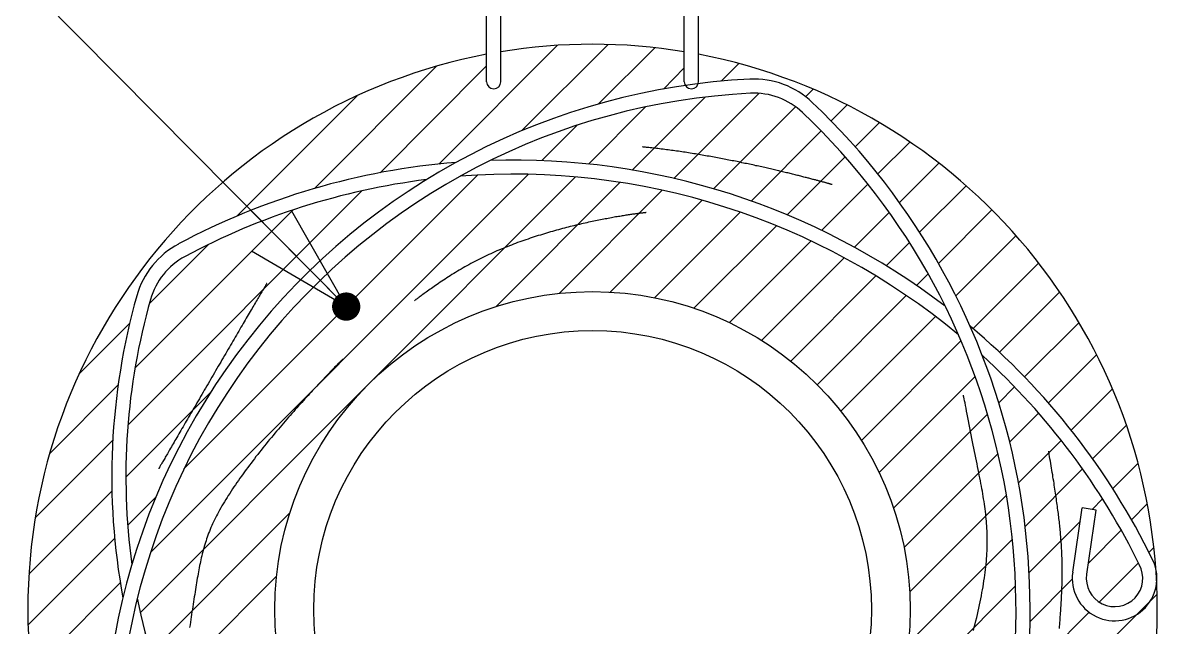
# Model space of a CAD drawing. Extents: x 443 to 1217, y -1921 to -677.
# Drawn here: x 752.51 to 773.92, y -1441.28 to -1429.88 of the extents above; entities that cross this region are included whole.
import ezdxf

# ---------------------------------------------------------------- set-up
doc = ezdxf.new("R2010")
doc.units = 0
doc.header["$MEASUREMENT"] = 0
doc.layers.get('0').update_dxf_attribs({"linetype": 'CONTINUOUS'})
for name, color, linetype in [('2', 2, 'CONTINUOUS'), ('3', 8, 'CONTINUOUS'), ('5', 7, 'CONTINUOUS')]:
    doc.layers.add(name, color=color, linetype=linetype)

# ---------------------------------------------------------------- blocks, each defined once
blk = doc.blocks.new('OPEN330A')
at = {"color": 0}
for q in [(30, 8.0385), (30, -8.0385), (40, 0)]:
    blk.add_line((0, 0), q, dxfattribs=at)
blk = doc.blocks.new('NEGDOTSMALL')
at = {"color": 0, "const_width": 4}
blk.add_lwpolyline([(-2, 0, 1), (2, 0, 1), (-2, 0)], format="xyb", dxfattribs=at)

msp = doc.modelspace()

# ---------------------------------------------------------------- linework, layer by layer
at = {"color": 7, "linetype": 'Continuous'}
msp.add_line((758.617, -1435.235), (738.946, -1415.392), dxfattribs=at)
at = {"layer": '2', "color": 8, "linetype": 'Continuous'}
for p, q in [((760.362, -1432.548), (762.598, -1430.312)), ((761.932, -1431.919), (763.557, -1430.295)), ((763.377, -1431.416), (764.438, -1430.355)), ((759.256, -1432.712), (761.267, -1430.7)), ((765.69, -1430.987), (766.023, -1430.654)), ((758.016, -1433.01), (760.32, -1430.706)), ((764.601, -1431.135), (764.997, -1430.738)), ((756.554, -1433.53), (758.823, -1431.261)), ((764.015, -1432.662), (765.391, -1431.286)), ((764.8, -1432.819), (766.402, -1431.216)), ((767.293, -1431.267), (767.425, -1431.136)), ((763.187, -1432.548), (764.263, -1431.472)), ((765.546, -1433.015), (767.094, -1431.467)), ((767.767, -1431.736), (768.068, -1431.435)), ((768.221, -1432.224), (768.677, -1431.767)), ((762.309, -1432.484), (762.977, -1431.816)), ((766.258, -1433.245), (767.579, -1431.924)), ((768.651, -1432.736), (769.254, -1432.133)), ((766.938, -1433.507), (768.032, -1432.412)), ((769.056, -1433.272), (769.799, -1432.529)), ((754.731, -1441.004), (762.943, -1432.792)), ((754.922, -1439.872), (762.051, -1432.743)), ((755.555, -1438.296), (761.094, -1432.757)), ((754.499, -1437.469), (758.913, -1433.054)), ((761.439, -1435.238), (763.783, -1432.894)), ((762.633, -1434.986), (764.577, -1433.042)), ((767.588, -1433.798), (768.461, -1432.925)), ((769.437, -1433.833), (770.314, -1432.956)), ((763.599, -1434.962), (765.331, -1433.23)), ((754.632, -1436.393), (757.61, -1433.416)), ((764.435, -1435.068), (766.049, -1433.454)), ((768.21, -1434.118), (768.865, -1433.463)), ((769.792, -1434.42), (770.8, -1433.412)), ((765.178, -1435.266), (766.734, -1433.711)), ((770.12, -1435.034), (771.256, -1433.898)), ((754.901, -1435.183), (756.018, -1434.066)), ((765.848, -1435.538), (767.388, -1433.998)), ((768.806, -1434.464), (769.244, -1434.026)), ((766.456, -1435.872), (768.014, -1434.314)), ((770.445, -1435.651), (771.683, -1434.413)), ((767.006, -1436.264), (768.613, -1434.658)), ((769.377, -1434.835), (769.596, -1434.616)), ((770.943, -1436.095), (772.079, -1434.958)), ((767.504, -1436.708), (769.185, -1435.027)), ((753.579, -1436.505), (754.531, -1435.553)), ((767.948, -1437.206), (769.733, -1435.421)), ((771.418, -1436.562), (772.445, -1435.535)), ((768.339, -1437.756), (770.218, -1435.877)), ((771.869, -1437.052), (772.777, -1436.144)), ((768.674, -1438.364), (770.485, -1436.553)), ((753.024, -1438.002), (754.314, -1436.712)), ((754.46, -1438.449), (756.056, -1436.853)), ((770.932, -1437.048), (771.229, -1436.75)), ((772.297, -1437.566), (773.076, -1436.787)), ((768.946, -1439.034), (770.718, -1437.261)), ((771.137, -1437.785), (771.681, -1437.241)), ((772.701, -1438.104), (773.337, -1437.468)), ((752.75, -1439.217), (754.213, -1437.755)), ((771.304, -1438.56), (772.108, -1437.756)), ((769.144, -1439.777), (770.916, -1438.006)), ((773.081, -1438.666), (773.558, -1438.189)), ((771.428, -1439.377), (772.51, -1438.295)), ((752.63, -1440.279), (754.197, -1438.713)), ((754.495, -1439.357), (755.025, -1438.827)), ((769.25, -1440.613), (771.074, -1438.789)), ((772.69, -1439.057), (772.888, -1438.859)), ((773.436, -1439.253), (773.733, -1438.955)), ((754.918, -1441.759), (757.556, -1439.121)), ((771.503, -1440.244), (772.469, -1439.278)), ((772.62, -1440.069), (773.24, -1439.449)), ((752.613, -1441.238), (754.248, -1439.603)), ((769.226, -1441.579), (771.187, -1439.618)), ((773.764, -1439.867), (773.856, -1439.774)), ((772.826, -1440.805), (773.557, -1440.074)), ((755.144, -1442.475), (757.305, -1440.314)), ((752.674, -1442.119), (754.354, -1440.439)), ((768.974, -1442.773), (771.248, -1440.499)), ((771.52, -1441.169), (772.316, -1440.372)), ((773.145, -1441.428), (773.917, -1440.655)), ((771.465, -1442.165), (772.635, -1440.996))]:
    msp.add_line(p, q, dxfattribs=at)
at = {"layer": '3', "color": 3, "linetype": 'Continuous'}
for p, q in [((761.267, -1430.997), (761.267, -1427.36)), ((761.534, -1430.997), (761.534, -1427.36)), ((764.997, -1430.997), (764.997, -1427.36)), ((765.263, -1430.997), (765.263, -1427.36)), ((772.325, -1440.239), (772.506, -1439.03)), ((772.77, -1439.069), (772.506, -1439.03)), ((772.589, -1440.279), (772.77, -1439.069))]:
    msp.add_line(p, q, dxfattribs=at)
at = {"layer": '3', "color": 3}
for p, q in [((764.211, -1432.226), (764.205, -1432.226)), ((764.221, -1432.228), (764.211, -1432.226)), ((764.233, -1432.228), (764.221, -1432.228)), ((764.248, -1432.23), (764.233, -1432.228)), ((764.265, -1432.232), (764.248, -1432.23)), ((764.284, -1432.234), (764.265, -1432.232)), ((764.306, -1432.236), (764.284, -1432.234)), ((764.329, -1432.238), (764.306, -1432.236)), ((764.355, -1432.242), (764.329, -1432.238)), ((764.381, -1432.244), (764.355, -1432.242)), ((764.409, -1432.248), (764.381, -1432.244)), ((764.438, -1432.252), (764.409, -1432.248)), ((764.469, -1432.254), (764.438, -1432.252)), ((764.5, -1432.258), (764.469, -1432.254)), ((764.531, -1432.262), (764.5, -1432.258)), ((764.563, -1432.266), (764.531, -1432.262)), ((764.595, -1432.27), (764.563, -1432.266)), ((764.627, -1432.274), (764.595, -1432.27)), ((764.659, -1432.278), (764.627, -1432.274)), ((764.691, -1432.282), (764.659, -1432.278)), ((764.723, -1432.286), (764.691, -1432.282)), ((764.755, -1432.29), (764.723, -1432.286)), ((764.788, -1432.296), (764.755, -1432.29)), ((764.82, -1432.3), (764.788, -1432.296)), ((764.852, -1432.304), (764.82, -1432.3)), ((764.884, -1432.308), (764.852, -1432.304)), ((764.917, -1432.314), (764.884, -1432.308)), ((764.949, -1432.318), (764.917, -1432.314)), ((764.981, -1432.324), (764.949, -1432.318)), ((765.013, -1432.327), (764.981, -1432.324)), ((765.046, -1432.333), (765.013, -1432.327)), ((765.078, -1432.337), (765.046, -1432.333)), ((765.11, -1432.343), (765.078, -1432.337)), ((765.142, -1432.347), (765.11, -1432.343)), ((765.175, -1432.353), (765.142, -1432.347)), ((765.207, -1432.359), (765.175, -1432.353)), ((765.239, -1432.363), (765.207, -1432.359)), ((765.271, -1432.369), (765.239, -1432.363)), ((765.303, -1432.375), (765.271, -1432.369)), ((765.335, -1432.379), (765.303, -1432.375)), ((765.367, -1432.385), (765.335, -1432.379)), ((765.399, -1432.391), (765.367, -1432.385)), ((765.431, -1432.397), (765.399, -1432.391)), ((765.463, -1432.403), (765.431, -1432.397)), ((765.495, -1432.407), (765.463, -1432.403)), ((765.526, -1432.413), (765.495, -1432.407)), ((765.558, -1432.419), (765.526, -1432.413)), ((765.589, -1432.425), (765.558, -1432.419)), ((765.621, -1432.431), (765.589, -1432.425)), ((765.652, -1432.437), (765.621, -1432.431)), ((765.684, -1432.443), (765.652, -1432.437)), ((765.715, -1432.449), (765.684, -1432.443)), ((765.746, -1432.455), (765.715, -1432.449)), ((765.777, -1432.461), (765.746, -1432.455)), ((765.808, -1432.467), (765.777, -1432.461)), ((765.839, -1432.473), (765.808, -1432.467)), ((765.87, -1432.479), (765.839, -1432.473)), ((765.9, -1432.485), (765.87, -1432.479)), ((765.931, -1432.491), (765.9, -1432.485)), ((765.961, -1432.497), (765.931, -1432.491)), ((765.992, -1432.503), (765.961, -1432.497)), ((766.022, -1432.509), (765.992, -1432.503)), ((766.052, -1432.515), (766.022, -1432.509)), ((766.082, -1432.523), (766.052, -1432.515)), ((766.112, -1432.529), (766.082, -1432.523)), ((766.141, -1432.535), (766.112, -1432.529)), ((766.171, -1432.541), (766.141, -1432.535)), ((766.2, -1432.547), (766.171, -1432.541)), ((766.229, -1432.553), (766.2, -1432.547)), ((766.258, -1432.559), (766.229, -1432.553)), ((766.287, -1432.565), (766.258, -1432.559)), ((766.316, -1432.571), (766.287, -1432.565)), ((766.345, -1432.579), (766.316, -1432.571)), ((766.373, -1432.585), (766.345, -1432.579)), ((766.401, -1432.591), (766.373, -1432.585)), ((766.429, -1432.597), (766.401, -1432.591)), ((766.457, -1432.603), (766.429, -1432.597)), ((766.485, -1432.609), (766.457, -1432.603)), ((766.513, -1432.615), (766.485, -1432.609)), ((766.54, -1432.621), (766.513, -1432.615)), ((766.567, -1432.627), (766.54, -1432.621)), ((766.594, -1432.635), (766.567, -1432.627)), ((766.621, -1432.641), (766.594, -1432.635)), ((766.647, -1432.647), (766.621, -1432.641)), ((766.674, -1432.653), (766.647, -1432.647)), ((766.7, -1432.659), (766.674, -1432.653)), ((766.726, -1432.665), (766.7, -1432.659)), ((766.751, -1432.671), (766.726, -1432.665)), ((766.777, -1432.677), (766.751, -1432.671)), ((766.802, -1432.683), (766.777, -1432.677)), ((766.827, -1432.689), (766.802, -1432.683)), ((766.852, -1432.695), (766.827, -1432.689)), ((766.877, -1432.701), (766.852, -1432.695)), ((766.901, -1432.707), (766.877, -1432.701)), ((766.925, -1432.711), (766.901, -1432.707)), ((766.949, -1432.717), (766.925, -1432.711)), ((766.972, -1432.723), (766.949, -1432.717)), ((766.996, -1432.729), (766.972, -1432.723)), ((767.019, -1432.735), (766.996, -1432.729)), ((767.041, -1432.741), (767.019, -1432.735)), ((767.064, -1432.745), (767.041, -1432.741)), ((767.086, -1432.751), (767.064, -1432.745)), ((767.108, -1432.757), (767.086, -1432.751)), ((767.13, -1432.763), (767.108, -1432.757)), ((767.151, -1432.767), (767.13, -1432.763)), ((767.172, -1432.773), (767.151, -1432.767)), ((767.193, -1432.779), (767.172, -1432.773)), ((767.214, -1432.783), (767.193, -1432.779)), ((767.234, -1432.789), (767.214, -1432.783)), ((767.254, -1432.793), (767.234, -1432.789)), ((767.274, -1432.799), (767.254, -1432.793)), ((767.293, -1432.803), (767.274, -1432.799)), ((767.312, -1432.809), (767.293, -1432.803)), ((767.331, -1432.813), (767.312, -1432.809)), ((767.349, -1432.817), (767.331, -1432.813)), ((767.367, -1432.823), (767.349, -1432.817)), ((767.385, -1432.827), (767.367, -1432.823)), ((767.403, -1432.831), (767.385, -1432.827)), ((767.42, -1432.837), (767.403, -1432.831)), ((767.436, -1432.841), (767.42, -1432.837)), ((767.453, -1432.845), (767.436, -1432.841)), ((767.469, -1432.849), (767.453, -1432.845)), ((767.485, -1432.853), (767.469, -1432.849)), ((767.5, -1432.857), (767.485, -1432.853)), ((767.515, -1432.861), (767.5, -1432.857)), ((767.53, -1432.865), (767.515, -1432.861)), ((767.544, -1432.869), (767.53, -1432.865)), ((767.558, -1432.873), (767.544, -1432.869)), ((767.571, -1432.877), (767.558, -1432.873)), ((767.585, -1432.879), (767.571, -1432.877)), ((767.598, -1432.883), (767.585, -1432.879)), ((767.61, -1432.887), (767.598, -1432.883)), ((767.622, -1432.889), (767.61, -1432.887)), ((767.634, -1432.893), (767.622, -1432.889)), ((767.645, -1432.897), (767.634, -1432.893)), ((767.656, -1432.899), (767.645, -1432.897)), ((767.666, -1432.903), (767.656, -1432.899)), ((767.676, -1432.905), (767.666, -1432.903)), ((767.686, -1432.907), (767.676, -1432.905)), ((767.695, -1432.911), (767.686, -1432.907)), ((767.704, -1432.913), (767.695, -1432.911)), ((767.713, -1432.915), (767.704, -1432.913)), ((767.721, -1432.917), (767.713, -1432.915)), ((767.728, -1432.919), (767.721, -1432.917)), ((767.735, -1432.921), (767.728, -1432.919)), ((767.742, -1432.923), (767.735, -1432.921)), ((767.748, -1432.925), (767.742, -1432.923)), ((767.754, -1432.927), (767.748, -1432.925)), ((767.759, -1432.927), (767.754, -1432.927)), ((767.764, -1432.929), (767.759, -1432.927)), ((767.769, -1432.931), (767.764, -1432.929)), ((767.773, -1432.931), (767.769, -1432.931)), ((767.776, -1432.933), (767.773, -1432.931)), ((767.78, -1432.933), (767.776, -1432.933)), ((767.782, -1432.935), (767.78, -1432.933)), ((767.784, -1432.935), (767.782, -1432.935)), ((767.786, -1432.935), (767.784, -1432.935)), ((767.787, -1432.937), (767.786, -1432.935)), ((767.788, -1432.937), (767.787, -1432.937)), ((764.073, -1433.488), (764.056, -1433.492)), ((764.09, -1433.486), (764.073, -1433.488)), ((764.106, -1433.484), (764.09, -1433.486)), ((764.121, -1433.482), (764.106, -1433.484)), ((764.136, -1433.48), (764.121, -1433.482)), ((764.15, -1433.478), (764.136, -1433.48)), ((764.163, -1433.476), (764.15, -1433.478)), ((764.176, -1433.476), (764.163, -1433.476)), ((764.188, -1433.474), (764.176, -1433.476)), ((764.199, -1433.472), (764.188, -1433.474)), ((764.21, -1433.472), (764.199, -1433.472)), ((764.22, -1433.47), (764.21, -1433.472)), ((764.229, -1433.468), (764.22, -1433.47)), ((764.237, -1433.468), (764.229, -1433.468)), ((764.245, -1433.468), (764.237, -1433.468)), ((764.252, -1433.466), (764.245, -1433.468)), ((764.258, -1433.466), (764.252, -1433.466)), ((764.263, -1433.466), (764.258, -1433.466)), ((764.268, -1433.464), (764.263, -1433.466)), ((764.271, -1433.464), (764.268, -1433.464)), ((764.274, -1433.464), (764.271, -1433.464)), ((764.276, -1433.464), (764.274, -1433.464)), ((764.278, -1433.464), (764.276, -1433.464)), ((764.278, -1433.464), (764.278, -1433.464)), ((762.95, -1433.702), (762.915, -1433.71)), ((762.986, -1433.694), (762.95, -1433.702)), ((763.02, -1433.686), (762.986, -1433.694)), ((763.055, -1433.678), (763.02, -1433.686)), ((763.089, -1433.67), (763.055, -1433.678)), ((763.123, -1433.662), (763.089, -1433.67)), ((763.157, -1433.654), (763.123, -1433.662)), ((763.19, -1433.646), (763.157, -1433.654)), ((763.224, -1433.64), (763.19, -1433.646)), ((763.256, -1433.632), (763.224, -1433.64)), ((763.289, -1433.626), (763.256, -1433.632)), ((763.321, -1433.62), (763.289, -1433.626)), ((763.352, -1433.612), (763.321, -1433.62)), ((763.384, -1433.606), (763.352, -1433.612)), ((763.415, -1433.6), (763.384, -1433.606)), ((763.445, -1433.594), (763.415, -1433.6)), ((763.475, -1433.588), (763.445, -1433.594)), ((763.505, -1433.582), (763.475, -1433.588)), ((763.534, -1433.578), (763.505, -1433.582)), ((763.563, -1433.572), (763.534, -1433.578)), ((763.592, -1433.566), (763.563, -1433.572)), ((763.62, -1433.562), (763.592, -1433.566)), ((763.647, -1433.556), (763.62, -1433.562)), ((763.674, -1433.552), (763.647, -1433.556)), ((763.701, -1433.546), (763.674, -1433.552)), ((763.727, -1433.542), (763.701, -1433.546)), ((763.753, -1433.538), (763.727, -1433.542)), ((763.778, -1433.534), (763.753, -1433.538)), ((763.803, -1433.53), (763.778, -1433.534)), ((763.827, -1433.526), (763.803, -1433.53)), ((763.85, -1433.522), (763.827, -1433.526)), ((763.874, -1433.518), (763.85, -1433.522)), ((763.896, -1433.514), (763.874, -1433.518)), ((763.918, -1433.512), (763.896, -1433.514)), ((763.939, -1433.508), (763.918, -1433.512)), ((763.96, -1433.506), (763.939, -1433.508)), ((763.981, -1433.502), (763.96, -1433.506)), ((764, -1433.5), (763.981, -1433.502)), ((764.019, -1433.496), (764, -1433.5)), ((764.038, -1433.494), (764.019, -1433.496)), ((764.056, -1433.492), (764.038, -1433.494)), ((762.204, -1433.91), (762.165, -1433.922)), ((762.242, -1433.898), (762.204, -1433.91)), ((762.281, -1433.886), (762.242, -1433.898)), ((762.319, -1433.874), (762.281, -1433.886)), ((762.358, -1433.862), (762.319, -1433.874)), ((762.396, -1433.85), (762.358, -1433.862)), ((762.434, -1433.84), (762.396, -1433.85)), ((762.473, -1433.828), (762.434, -1433.84)), ((762.51, -1433.818), (762.473, -1433.828)), ((762.548, -1433.806), (762.51, -1433.818)), ((762.586, -1433.796), (762.548, -1433.806)), ((762.623, -1433.786), (762.586, -1433.796)), ((762.66, -1433.776), (762.623, -1433.786)), ((762.697, -1433.766), (762.66, -1433.776)), ((762.734, -1433.756), (762.697, -1433.766)), ((762.771, -1433.746), (762.734, -1433.756)), ((762.807, -1433.738), (762.771, -1433.746)), ((762.843, -1433.728), (762.807, -1433.738)), ((762.879, -1433.72), (762.843, -1433.728)), ((762.915, -1433.71), (762.879, -1433.72)), ((761.617, -1434.122), (761.578, -1434.138)), ((761.657, -1434.106), (761.617, -1434.122)), ((761.696, -1434.09), (761.657, -1434.106)), ((761.735, -1434.076), (761.696, -1434.09)), ((761.774, -1434.06), (761.735, -1434.076)), ((761.813, -1434.046), (761.774, -1434.06)), ((761.852, -1434.03), (761.813, -1434.046)), ((761.891, -1434.016), (761.852, -1434.03)), ((761.93, -1434.002), (761.891, -1434.016)), ((761.97, -1433.988), (761.93, -1434.002)), ((762.009, -1433.976), (761.97, -1433.988)), ((762.048, -1433.962), (762.009, -1433.976)), ((762.087, -1433.948), (762.048, -1433.962)), ((762.126, -1433.936), (762.087, -1433.948)), ((762.165, -1433.922), (762.126, -1433.936)), ((761.155, -1434.328), (761.117, -1434.347)), ((761.193, -1434.31), (761.155, -1434.328)), ((761.231, -1434.292), (761.193, -1434.31)), ((761.269, -1434.274), (761.231, -1434.292)), ((761.307, -1434.256), (761.269, -1434.274)), ((761.346, -1434.238), (761.307, -1434.256)), ((761.384, -1434.22), (761.346, -1434.238)), ((761.423, -1434.204), (761.384, -1434.22)), ((761.462, -1434.186), (761.423, -1434.204)), ((761.5, -1434.17), (761.462, -1434.186)), ((761.539, -1434.154), (761.5, -1434.17)), ((761.578, -1434.138), (761.539, -1434.154)), ((760.751, -1434.549), (760.716, -1434.569)), ((760.787, -1434.527), (760.751, -1434.549)), ((760.822, -1434.507), (760.787, -1434.527)), ((760.858, -1434.485), (760.822, -1434.507)), ((760.895, -1434.465), (760.858, -1434.485)), ((760.931, -1434.445), (760.895, -1434.465)), ((760.968, -1434.425), (760.931, -1434.445)), ((761.005, -1434.405), (760.968, -1434.425)), ((761.042, -1434.385), (761.005, -1434.405)), ((761.08, -1434.365), (761.042, -1434.385)), ((761.117, -1434.347), (761.08, -1434.365)), ((760.421, -1434.757), (760.391, -1434.777)), ((760.452, -1434.737), (760.421, -1434.757)), ((760.483, -1434.717), (760.452, -1434.737)), ((760.515, -1434.695), (760.483, -1434.717)), ((760.547, -1434.675), (760.515, -1434.695)), ((760.58, -1434.653), (760.547, -1434.675)), ((760.613, -1434.633), (760.58, -1434.653)), ((760.647, -1434.611), (760.613, -1434.633)), ((760.682, -1434.591), (760.647, -1434.611)), ((760.716, -1434.569), (760.682, -1434.591)), ((757.013, -1434.977), (757.001, -1434.997)), ((757.024, -1434.959), (757.013, -1434.977)), ((757.034, -1434.941), (757.024, -1434.959)), ((757.044, -1434.923), (757.034, -1434.941)), ((757.054, -1434.907), (757.044, -1434.923)), ((757.063, -1434.893), (757.054, -1434.907)), ((757.071, -1434.879), (757.063, -1434.893)), ((757.078, -1434.867), (757.071, -1434.879)), ((757.085, -1434.855), (757.078, -1434.867)), ((757.092, -1434.843), (757.085, -1434.855)), ((757.097, -1434.835), (757.092, -1434.843)), ((757.102, -1434.825), (757.097, -1434.835)), ((757.107, -1434.819), (757.102, -1434.825)), ((757.111, -1434.813), (757.107, -1434.819)), ((757.114, -1434.807), (757.111, -1434.813)), ((757.116, -1434.803), (757.114, -1434.807)), ((757.117, -1434.801), (757.116, -1434.803)), ((757.118, -1434.801), (757.117, -1434.801)), ((760.107, -1434.975), (760.086, -1434.991)), ((760.129, -1434.961), (760.107, -1434.975)), ((760.151, -1434.943), (760.129, -1434.961)), ((760.175, -1434.927), (760.151, -1434.943)), ((760.199, -1434.909), (760.175, -1434.927)), ((760.224, -1434.891), (760.199, -1434.909)), ((760.25, -1434.873), (760.224, -1434.891)), ((760.277, -1434.855), (760.25, -1434.873)), ((760.304, -1434.837), (760.277, -1434.855)), ((760.333, -1434.817), (760.304, -1434.837)), ((760.361, -1434.797), (760.333, -1434.817)), ((760.391, -1434.777), (760.361, -1434.797)), ((756.89, -1435.187), (756.874, -1435.213)), ((756.905, -1435.161), (756.89, -1435.187)), ((756.92, -1435.135), (756.905, -1435.161)), ((756.935, -1435.109), (756.92, -1435.135)), ((756.949, -1435.085), (756.935, -1435.109)), ((756.963, -1435.061), (756.949, -1435.085)), ((756.976, -1435.039), (756.963, -1435.061)), ((756.989, -1435.017), (756.976, -1435.039)), ((757.001, -1434.997), (756.989, -1435.017)), ((759.909, -1435.121), (759.904, -1435.125)), ((759.916, -1435.117), (759.909, -1435.121)), ((759.924, -1435.111), (759.916, -1435.117)), ((759.933, -1435.103), (759.924, -1435.111)), ((759.943, -1435.095), (759.933, -1435.103)), ((759.955, -1435.087), (759.943, -1435.095)), ((759.968, -1435.077), (759.955, -1435.087)), ((759.982, -1435.067), (759.968, -1435.077)), ((759.996, -1435.057), (759.982, -1435.067)), ((760.012, -1435.045), (759.996, -1435.057)), ((760.029, -1435.033), (760.012, -1435.045)), ((760.047, -1435.019), (760.029, -1435.033)), ((760.066, -1435.005), (760.047, -1435.019)), ((760.086, -1434.991), (760.066, -1435.005)), ((756.769, -1435.392), (756.751, -1435.422)), ((756.788, -1435.36), (756.769, -1435.392)), ((756.806, -1435.329), (756.788, -1435.36)), ((756.823, -1435.299), (756.806, -1435.329)), ((756.841, -1435.271), (756.823, -1435.299)), ((756.857, -1435.241), (756.841, -1435.271)), ((756.874, -1435.213), (756.857, -1435.241)), ((756.632, -1435.626), (756.611, -1435.662)), ((756.652, -1435.592), (756.632, -1435.626)), ((756.673, -1435.556), (756.652, -1435.592)), ((756.692, -1435.522), (756.673, -1435.556)), ((756.712, -1435.488), (756.692, -1435.522)), ((756.732, -1435.456), (756.712, -1435.488)), ((756.751, -1435.422), (756.732, -1435.456)), ((756.525, -1435.81), (756.503, -1435.846)), ((756.547, -1435.772), (756.525, -1435.81)), ((756.568, -1435.734), (756.547, -1435.772)), ((756.59, -1435.698), (756.568, -1435.734)), ((756.611, -1435.662), (756.59, -1435.698)), ((756.39, -1436.04), (756.367, -1436.08)), ((756.413, -1436.002), (756.39, -1436.04)), ((756.435, -1435.962), (756.413, -1436.002)), ((756.458, -1435.924), (756.435, -1435.962)), ((756.48, -1435.884), (756.458, -1435.924)), ((756.503, -1435.846), (756.48, -1435.884)), ((756.273, -1436.24), (756.249, -1436.28)), ((756.296, -1436.2), (756.273, -1436.24)), ((756.32, -1436.16), (756.296, -1436.2)), ((756.343, -1436.12), (756.32, -1436.16)), ((756.367, -1436.08), (756.343, -1436.12)), ((758.506, -1436.272), (758.496, -1436.282)), ((758.514, -1436.264), (758.506, -1436.272)), ((758.522, -1436.256), (758.514, -1436.264)), ((758.529, -1436.25), (758.522, -1436.256)), ((758.535, -1436.244), (758.529, -1436.25)), ((758.539, -1436.238), (758.535, -1436.244)), ((758.543, -1436.234), (758.539, -1436.238)), ((758.546, -1436.232), (758.543, -1436.234)), ((758.547, -1436.23), (758.546, -1436.232)), ((758.548, -1436.23), (758.547, -1436.23)), ((756.13, -1436.483), (756.106, -1436.525)), ((756.154, -1436.443), (756.13, -1436.483)), ((756.178, -1436.401), (756.154, -1436.443)), ((756.202, -1436.361), (756.178, -1436.401)), ((756.226, -1436.322), (756.202, -1436.361)), ((756.249, -1436.28), (756.226, -1436.322)), ((758.316, -1436.465), (758.296, -1436.487)), ((758.335, -1436.445), (758.316, -1436.465)), ((758.353, -1436.427), (758.335, -1436.445)), ((758.371, -1436.409), (758.353, -1436.427)), ((758.388, -1436.391), (758.371, -1436.409)), ((758.405, -1436.373), (758.388, -1436.391)), ((758.42, -1436.357), (758.405, -1436.373)), ((758.435, -1436.344), (758.42, -1436.357)), ((758.449, -1436.33), (758.435, -1436.344)), ((758.462, -1436.316), (758.449, -1436.33)), ((758.474, -1436.304), (758.462, -1436.316)), ((758.486, -1436.292), (758.474, -1436.304)), ((758.496, -1436.282), (758.486, -1436.292)), ((756.011, -1436.689), (755.987, -1436.729)), ((756.035, -1436.647), (756.011, -1436.689)), ((756.059, -1436.607), (756.035, -1436.647)), ((756.082, -1436.565), (756.059, -1436.607)), ((756.106, -1436.525), (756.082, -1436.565)), ((758.113, -1436.679), (758.088, -1436.705)), ((758.138, -1436.651), (758.113, -1436.679)), ((758.162, -1436.627), (758.138, -1436.651)), ((758.186, -1436.601), (758.162, -1436.627)), ((758.209, -1436.577), (758.186, -1436.601)), ((758.232, -1436.553), (758.209, -1436.577)), ((758.254, -1436.531), (758.232, -1436.553)), ((758.275, -1436.509), (758.254, -1436.531)), ((758.296, -1436.487), (758.275, -1436.509)), ((755.892, -1436.891), (755.869, -1436.931)), ((755.916, -1436.851), (755.892, -1436.891)), ((755.94, -1436.811), (755.916, -1436.851)), ((755.963, -1436.771), (755.94, -1436.811)), ((755.987, -1436.729), (755.963, -1436.771)), ((757.897, -1436.911), (757.868, -1436.943)), ((757.926, -1436.879), (757.897, -1436.911)), ((757.954, -1436.849), (757.926, -1436.879)), ((757.982, -1436.819), (757.954, -1436.849)), ((758.009, -1436.791), (757.982, -1436.819)), ((758.036, -1436.761), (758.009, -1436.791)), ((758.062, -1436.733), (758.036, -1436.761)), ((758.088, -1436.705), (758.062, -1436.733)), ((770.267, -1436.921), (770.264, -1436.905)), ((755.777, -1437.091), (755.754, -1437.129)), ((755.8, -1437.051), (755.777, -1437.091)), ((755.823, -1437.011), (755.8, -1437.051)), ((755.846, -1436.971), (755.823, -1437.011)), ((755.869, -1436.931), (755.846, -1436.971)), ((757.719, -1437.107), (757.688, -1437.143)), ((757.749, -1437.073), (757.719, -1437.107)), ((757.779, -1437.041), (757.749, -1437.073)), ((757.809, -1437.007), (757.779, -1437.041)), ((757.839, -1436.975), (757.809, -1437.007)), ((757.868, -1436.943), (757.839, -1436.975)), ((770.272, -1436.943), (770.267, -1436.921)), ((770.278, -1436.973), (770.272, -1436.943)), ((770.285, -1437.009), (770.278, -1436.973)), ((770.293, -1437.051), (770.285, -1437.009)), ((770.302, -1437.099), (770.293, -1437.051)), ((770.312, -1437.151), (770.302, -1437.099)), ((755.643, -1437.319), (755.622, -1437.356)), ((755.665, -1437.283), (755.643, -1437.319)), ((755.687, -1437.245), (755.665, -1437.283)), ((755.709, -1437.207), (755.687, -1437.245)), ((755.731, -1437.169), (755.709, -1437.207)), ((755.754, -1437.129), (755.731, -1437.169)), ((757.53, -1437.321), (757.498, -1437.356)), ((757.562, -1437.285), (757.53, -1437.321)), ((757.594, -1437.249), (757.562, -1437.285)), ((757.626, -1437.213), (757.594, -1437.249)), ((757.657, -1437.177), (757.626, -1437.213)), ((757.688, -1437.143), (757.657, -1437.177)), ((770.323, -1437.207), (770.312, -1437.151)), ((770.334, -1437.265), (770.323, -1437.207)), ((770.346, -1437.327), (770.334, -1437.265)), ((770.359, -1437.39), (770.346, -1437.327)), ((755.518, -1437.534), (755.498, -1437.568)), ((755.538, -1437.5), (755.518, -1437.534)), ((755.558, -1437.464), (755.538, -1437.5)), ((755.579, -1437.428), (755.558, -1437.464)), ((755.6, -1437.392), (755.579, -1437.428)), ((755.622, -1437.356), (755.6, -1437.392)), ((757.337, -1437.546), (757.304, -1437.584)), ((757.369, -1437.506), (757.337, -1437.546)), ((757.402, -1437.468), (757.369, -1437.506)), ((757.434, -1437.432), (757.402, -1437.468)), ((757.466, -1437.394), (757.434, -1437.432)), ((757.498, -1437.356), (757.466, -1437.394)), ((770.371, -1437.456), (770.359, -1437.39)), ((770.384, -1437.522), (770.371, -1437.456)), ((770.397, -1437.588), (770.384, -1437.522)), ((755.385, -1437.762), (755.368, -1437.792)), ((755.403, -1437.732), (755.385, -1437.762)), ((755.421, -1437.7), (755.403, -1437.732)), ((755.44, -1437.668), (755.421, -1437.7)), ((755.459, -1437.636), (755.44, -1437.668)), ((755.478, -1437.602), (755.459, -1437.636)), ((755.498, -1437.568), (755.478, -1437.602)), ((757.173, -1437.74), (757.141, -1437.78)), ((757.206, -1437.7), (757.173, -1437.74)), ((757.239, -1437.662), (757.206, -1437.7)), ((757.271, -1437.622), (757.239, -1437.662)), ((757.304, -1437.584), (757.271, -1437.622)), ((770.41, -1437.654), (770.397, -1437.588)), ((770.423, -1437.72), (770.41, -1437.654)), ((770.436, -1437.782), (770.423, -1437.72)), ((755.257, -1437.984), (755.243, -1438.008)), ((755.272, -1437.958), (755.257, -1437.984)), ((755.286, -1437.932), (755.272, -1437.958)), ((755.302, -1437.906), (755.286, -1437.932)), ((755.318, -1437.878), (755.302, -1437.906)), ((755.334, -1437.85), (755.318, -1437.878)), ((755.351, -1437.822), (755.334, -1437.85)), ((755.368, -1437.792), (755.351, -1437.822)), ((756.979, -1437.982), (756.947, -1438.022)), ((757.011, -1437.94), (756.979, -1437.982)), ((757.044, -1437.9), (757.011, -1437.94)), ((757.076, -1437.86), (757.044, -1437.9)), ((757.108, -1437.82), (757.076, -1437.86)), ((757.141, -1437.78), (757.108, -1437.82)), ((770.449, -1437.844), (770.436, -1437.782)), ((770.461, -1437.906), (770.449, -1437.844)), ((770.473, -1437.966), (770.461, -1437.906)), ((770.485, -1438.026), (770.473, -1437.966)), ((771.874, -1437.97), (771.872, -1437.958)), ((771.878, -1437.994), (771.874, -1437.97)), ((755.14, -1438.186), (755.132, -1438.2)), ((755.15, -1438.17), (755.14, -1438.186)), ((755.159, -1438.152), (755.15, -1438.17)), ((755.17, -1438.134), (755.159, -1438.152)), ((755.181, -1438.116), (755.17, -1438.134)), ((755.192, -1438.096), (755.181, -1438.116)), ((755.204, -1438.074), (755.192, -1438.096)), ((755.217, -1438.054), (755.204, -1438.074)), ((755.23, -1438.03), (755.217, -1438.054)), ((755.243, -1438.008), (755.23, -1438.03)), ((756.821, -1438.186), (756.79, -1438.226)), ((756.853, -1438.144), (756.821, -1438.186)), ((756.884, -1438.104), (756.853, -1438.144)), ((756.915, -1438.062), (756.884, -1438.104)), ((756.947, -1438.022), (756.915, -1438.062)), ((770.497, -1438.084), (770.485, -1438.026)), ((770.509, -1438.142), (770.497, -1438.084)), ((770.52, -1438.198), (770.509, -1438.142)), ((770.531, -1438.252), (770.52, -1438.198)), ((771.883, -1438.024), (771.878, -1437.994)), ((771.889, -1438.06), (771.883, -1438.024)), ((771.896, -1438.102), (771.889, -1438.06)), ((771.904, -1438.146), (771.896, -1438.102)), ((771.911, -1438.19), (771.904, -1438.146)), ((771.919, -1438.234), (771.911, -1438.19)), ((755.081, -1438.29), (755.079, -1438.292)), ((755.079, -1438.292), (755.079, -1438.294)), ((755.083, -1438.286), (755.081, -1438.29)), ((755.085, -1438.282), (755.083, -1438.286)), ((755.089, -1438.274), (755.085, -1438.282)), ((755.093, -1438.268), (755.089, -1438.274)), ((755.098, -1438.26), (755.093, -1438.268)), ((755.103, -1438.25), (755.098, -1438.26)), ((755.109, -1438.238), (755.103, -1438.25)), ((755.116, -1438.226), (755.109, -1438.238)), ((755.124, -1438.214), (755.116, -1438.226)), ((755.132, -1438.2), (755.124, -1438.214)), ((756.67, -1438.389), (756.64, -1438.429)), ((756.699, -1438.348), (756.67, -1438.389)), ((756.729, -1438.308), (756.699, -1438.348)), ((756.76, -1438.266), (756.729, -1438.308)), ((756.79, -1438.226), (756.76, -1438.266)), ((770.542, -1438.308), (770.531, -1438.252)), ((770.553, -1438.359), (770.542, -1438.308)), ((770.563, -1438.413), (770.553, -1438.359)), ((771.926, -1438.278), (771.919, -1438.234)), ((771.933, -1438.32), (771.926, -1438.278)), ((771.94, -1438.361), (771.933, -1438.32)), ((771.947, -1438.403), (771.94, -1438.361)), ((771.953, -1438.443), (771.947, -1438.403)), ((756.526, -1438.593), (756.498, -1438.633)), ((756.554, -1438.553), (756.526, -1438.593)), ((756.582, -1438.511), (756.554, -1438.553)), ((756.611, -1438.471), (756.582, -1438.511)), ((756.64, -1438.429), (756.611, -1438.471)), ((770.573, -1438.465), (770.563, -1438.413)), ((770.583, -1438.517), (770.573, -1438.465)), ((770.593, -1438.567), (770.583, -1438.517)), ((770.602, -1438.617), (770.593, -1438.567)), ((770.611, -1438.667), (770.602, -1438.617)), ((771.959, -1438.483), (771.953, -1438.443)), ((771.966, -1438.523), (771.959, -1438.483)), ((771.972, -1438.563), (771.966, -1438.523)), ((771.978, -1438.603), (771.972, -1438.563)), ((771.984, -1438.641), (771.978, -1438.603)), ((756.368, -1438.833), (756.343, -1438.873)), ((756.393, -1438.795), (756.368, -1438.833)), ((756.419, -1438.755), (756.393, -1438.795)), ((756.445, -1438.713), (756.419, -1438.755)), ((756.471, -1438.673), (756.445, -1438.713)), ((756.498, -1438.633), (756.471, -1438.673)), ((770.62, -1438.717), (770.611, -1438.667)), ((770.629, -1438.765), (770.62, -1438.717)), ((770.637, -1438.813), (770.629, -1438.765)), ((770.644, -1438.861), (770.637, -1438.813)), ((771.99, -1438.679), (771.984, -1438.641)), ((771.996, -1438.717), (771.99, -1438.679)), ((772.001, -1438.753), (771.996, -1438.717)), ((772.007, -1438.789), (772.001, -1438.753)), ((772.012, -1438.827), (772.007, -1438.789)), ((772.017, -1438.861), (772.012, -1438.827)), ((756.251, -1439.029), (756.229, -1439.069)), ((756.273, -1438.991), (756.251, -1439.029)), ((756.296, -1438.953), (756.273, -1438.991)), ((756.319, -1438.913), (756.296, -1438.953)), ((756.343, -1438.873), (756.319, -1438.913)), ((770.652, -1438.909), (770.644, -1438.861)), ((770.659, -1438.957), (770.652, -1438.909)), ((770.665, -1439.003), (770.659, -1438.957)), ((770.672, -1439.049), (770.665, -1439.003)), ((770.677, -1439.097), (770.672, -1439.049)), ((772.022, -1438.897), (772.017, -1438.861)), ((772.027, -1438.933), (772.022, -1438.897)), ((772.032, -1438.967), (772.027, -1438.933)), ((772.037, -1439.001), (772.032, -1438.967)), ((772.041, -1439.035), (772.037, -1439.001)), ((772.046, -1439.069), (772.041, -1439.035)), ((756.131, -1439.255), (756.114, -1439.293)), ((756.149, -1439.219), (756.131, -1439.255)), ((756.168, -1439.181), (756.149, -1439.219)), ((756.188, -1439.145), (756.168, -1439.181)), ((756.208, -1439.107), (756.188, -1439.145)), ((756.229, -1439.069), (756.208, -1439.107)), ((770.683, -1439.143), (770.677, -1439.097)), ((770.688, -1439.189), (770.683, -1439.143)), ((770.692, -1439.235), (770.688, -1439.189)), ((770.697, -1439.281), (770.692, -1439.235)), ((772.05, -1439.101), (772.046, -1439.069)), ((772.054, -1439.135), (772.05, -1439.101)), ((772.058, -1439.167), (772.054, -1439.135)), ((772.062, -1439.199), (772.058, -1439.167)), ((772.066, -1439.231), (772.062, -1439.199)), ((772.07, -1439.263), (772.066, -1439.231)), ((772.073, -1439.295), (772.07, -1439.263)), ((756.036, -1439.472), (756.022, -1439.506)), ((756.05, -1439.436), (756.036, -1439.472)), ((756.065, -1439.4), (756.05, -1439.436)), ((756.081, -1439.364), (756.065, -1439.4)), ((756.097, -1439.329), (756.081, -1439.364)), ((756.114, -1439.293), (756.097, -1439.329)), ((770.7, -1439.325), (770.697, -1439.281)), ((770.704, -1439.37), (770.7, -1439.325)), ((770.706, -1439.416), (770.704, -1439.37)), ((770.709, -1439.462), (770.706, -1439.416)), ((770.711, -1439.508), (770.709, -1439.462)), ((772.077, -1439.327), (772.073, -1439.295)), ((772.08, -1439.357), (772.077, -1439.327)), ((772.083, -1439.386), (772.08, -1439.357)), ((772.086, -1439.418), (772.083, -1439.386)), ((772.089, -1439.448), (772.086, -1439.418)), ((772.092, -1439.478), (772.089, -1439.448)), ((772.095, -1439.508), (772.092, -1439.478)), ((755.961, -1439.682), (755.95, -1439.718)), ((755.972, -1439.648), (755.961, -1439.682)), ((755.984, -1439.612), (755.972, -1439.648)), ((755.996, -1439.578), (755.984, -1439.612)), ((756.009, -1439.542), (755.996, -1439.578)), ((756.022, -1439.506), (756.009, -1439.542)), ((770.712, -1439.556), (770.711, -1439.508)), ((770.713, -1439.602), (770.712, -1439.556)), ((770.712, -1439.742), (770.713, -1439.696)), ((770.713, -1439.648), (770.713, -1439.602)), ((770.713, -1439.696), (770.713, -1439.648)), ((772.097, -1439.538), (772.095, -1439.508)), ((772.1, -1439.568), (772.097, -1439.538)), ((772.102, -1439.596), (772.1, -1439.568)), ((772.104, -1439.626), (772.102, -1439.596)), ((772.107, -1439.654), (772.104, -1439.626)), ((772.109, -1439.684), (772.107, -1439.654)), ((772.111, -1439.712), (772.109, -1439.684)), ((755.901, -1439.896), (755.892, -1439.932)), ((755.91, -1439.86), (755.901, -1439.896)), ((755.919, -1439.824), (755.91, -1439.86)), ((755.929, -1439.79), (755.919, -1439.824)), ((755.939, -1439.754), (755.929, -1439.79)), ((755.95, -1439.718), (755.939, -1439.754)), ((770.704, -1439.936), (770.707, -1439.888)), ((770.707, -1439.888), (770.709, -1439.838)), ((770.709, -1439.838), (770.711, -1439.79)), ((770.711, -1439.79), (770.712, -1439.742)), ((772.112, -1439.742), (772.111, -1439.712)), ((772.114, -1439.77), (772.112, -1439.742)), ((772.116, -1439.8), (772.114, -1439.77)), ((772.117, -1439.828), (772.116, -1439.8)), ((772.119, -1439.856), (772.117, -1439.828)), ((772.12, -1439.884), (772.119, -1439.856)), ((772.121, -1439.914), (772.12, -1439.884)), ((755.852, -1440.118), (755.844, -1440.158)), ((755.859, -1440.08), (755.852, -1440.118)), ((755.867, -1440.044), (755.859, -1440.08)), ((755.875, -1440.006), (755.867, -1440.044)), ((755.883, -1439.97), (755.875, -1440.006)), ((755.892, -1439.932), (755.883, -1439.97)), ((770.687, -1440.138), (770.692, -1440.088)), ((770.692, -1440.088), (770.697, -1440.036)), ((770.697, -1440.036), (770.701, -1439.986)), ((770.701, -1439.986), (770.704, -1439.936)), ((772.122, -1439.942), (772.121, -1439.914)), ((772.123, -1439.97), (772.122, -1439.942)), ((772.124, -1439.998), (772.123, -1439.97)), ((772.125, -1440.026), (772.124, -1439.998)), ((772.125, -1440.056), (772.125, -1440.026)), ((772.126, -1440.084), (772.125, -1440.056)), ((772.126, -1440.112), (772.126, -1440.084)), ((772.126, -1440.14), (772.126, -1440.112)), ((755.815, -1440.316), (755.808, -1440.356)), ((755.822, -1440.274), (755.815, -1440.316)), ((755.829, -1440.236), (755.822, -1440.274)), ((755.837, -1440.196), (755.829, -1440.236)), ((755.844, -1440.158), (755.837, -1440.196)), ((770.659, -1440.35), (770.667, -1440.296)), ((770.667, -1440.296), (770.674, -1440.244)), ((770.674, -1440.244), (770.681, -1440.19)), ((770.681, -1440.19), (770.687, -1440.138)), ((772.127, -1440.17), (772.126, -1440.14)), ((772.126, -1440.314), (772.127, -1440.286)), ((772.126, -1440.344), (772.126, -1440.314)), ((772.127, -1440.198), (772.127, -1440.17)), ((772.127, -1440.228), (772.127, -1440.198)), ((772.127, -1440.256), (772.127, -1440.228)), ((772.127, -1440.286), (772.127, -1440.256)), ((755.78, -1440.525), (755.773, -1440.569)), ((755.787, -1440.481), (755.78, -1440.525)), ((755.794, -1440.439), (755.787, -1440.481)), ((755.801, -1440.397), (755.794, -1440.439)), ((755.808, -1440.356), (755.801, -1440.397)), ((770.623, -1440.571), (770.633, -1440.515)), ((770.633, -1440.515), (770.642, -1440.459)), ((770.642, -1440.459), (770.651, -1440.403)), ((770.651, -1440.403), (770.659, -1440.35)), ((772.119, -1440.583), (772.121, -1440.553)), ((772.121, -1440.553), (772.122, -1440.523)), ((772.122, -1440.523), (772.123, -1440.491)), ((772.123, -1440.461), (772.124, -1440.431)), ((772.123, -1440.491), (772.123, -1440.461)), ((772.124, -1440.431), (772.125, -1440.401)), ((772.125, -1440.373), (772.126, -1440.344)), ((772.125, -1440.401), (772.125, -1440.373)), ((755.743, -1440.751), (755.736, -1440.797)), ((755.751, -1440.705), (755.743, -1440.751)), ((755.758, -1440.659), (755.751, -1440.705)), ((755.765, -1440.613), (755.758, -1440.659)), ((755.773, -1440.569), (755.765, -1440.613)), ((770.579, -1440.799), (770.591, -1440.741)), ((770.591, -1440.741), (770.602, -1440.685)), ((770.602, -1440.685), (770.613, -1440.627)), ((770.613, -1440.627), (770.623, -1440.571)), ((772.111, -1440.773), (772.112, -1440.741)), ((772.112, -1440.741), (772.114, -1440.709)), ((772.114, -1440.709), (772.115, -1440.677)), ((772.115, -1440.677), (772.117, -1440.645)), ((772.117, -1440.645), (772.118, -1440.615)), ((772.118, -1440.615), (772.119, -1440.583)), ((755.714, -1440.941), (755.706, -1440.989)), ((755.721, -1440.893), (755.714, -1440.941)), ((755.729, -1440.845), (755.721, -1440.893)), ((755.736, -1440.797), (755.729, -1440.845)), ((770.527, -1441.037), (770.54, -1440.977)), ((770.54, -1440.977), (770.554, -1440.917)), ((770.554, -1440.917), (770.566, -1440.859)), ((770.566, -1440.859), (770.579, -1440.799)), ((772.096, -1441.009), (772.099, -1440.975)), ((772.099, -1440.975), (772.101, -1440.941)), ((772.101, -1440.941), (772.103, -1440.907)), ((772.103, -1440.907), (772.105, -1440.873)), ((772.105, -1440.873), (772.107, -1440.839)), ((772.107, -1440.839), (772.109, -1440.807)), ((772.109, -1440.807), (772.111, -1440.773)), ((755.677, -1441.183), (755.67, -1441.233)), ((755.684, -1441.135), (755.677, -1441.183)), ((755.692, -1441.085), (755.684, -1441.135)), ((755.699, -1441.037), (755.692, -1441.085)), ((755.706, -1440.989), (755.699, -1441.037)), ((770.483, -1441.217), (770.498, -1441.157)), ((770.498, -1441.157), (770.513, -1441.097)), ((770.513, -1441.097), (770.527, -1441.037)), ((772.081, -1441.227), (772.083, -1441.189)), ((772.083, -1441.189), (772.086, -1441.153)), ((772.086, -1441.153), (772.089, -1441.117)), ((772.089, -1441.117), (772.091, -1441.081)), ((772.091, -1441.081), (772.094, -1441.045)), ((772.094, -1441.045), (772.096, -1441.009)), ((755.67, -1441.233), (755.662, -1441.281)), ((770.452, -1441.341), (770.467, -1441.279)), ((770.467, -1441.279), (770.483, -1441.217)), ((772.075, -1441.303), (772.078, -1441.265)), ((772.078, -1441.265), (772.081, -1441.227))]:
    msp.add_line(p, q, dxfattribs=at)
at = {"layer": '3', "color": 3, "linetype": 'Continuous'}
for centre, radius, start, end in [((763.265, -1440.947), 10.656, 100.8069, 259.1931), ((763.265, -1440.947), 10.656, 80.648, 99.352), ((763.265, -1440.947), 10.656, 280.8069, 79.1931), ((766.864, -1443.758), 12.825, 92.8172, 191.1441), ((761.4, -1430.997), 0.133, 180, 0), ((765.13, -1430.997), 0.133, 180, 0), ((766.312, -1432.545), 1.598, 46.5224, 92.8172), ((766.864, -1443.758), 12.558, 92.8172, 191.1441), ((766.312, -1432.545), 1.332, 46.5224, 92.8172), ((758.345, -1440.947), 13.176, 337.1835, 46.5224), ((758.345, -1440.947), 12.91, 334.9649, 46.5224), ((761.773, -1445.893), 13.42, 94.6322, 118.1018), ((761.773, -1445.893), 13.42, 52.6234, 91.8574), ((761.773, -1445.893), 13.154, 97.1738, 118.1018), ((761.773, -1445.893), 13.154, 50.3203, 94.3838), ((756.205, -1435.465), 1.598, 118.1018, 164.1993), ((756.205, -1435.465), 1.332, 118.1018, 164.1993), ((766.716, -1438.44), 12.522, 164.1993, 190.4979), ((766.716, -1438.44), 12.256, 164.1993, 187.7668), ((761.773, -1445.893), 13.42, 26.0148, 50.0508), ((761.773, -1445.893), 13.154, 26.0148, 47.7248), ((773.115, -1440.358), 0.799, 171.4839, 29.1675), ((773.115, -1440.358), 0.533, 171.4839, 29.1675), ((766.716, -1438.44), 12.256, 190.7649, 239.0501)]:
    msp.add_arc(centre, radius, start, end, dxfattribs=at)
at = {"layer": '5', "color": 3, "linetype": 'Continuous'}
for radius in [5.994, 5.261]:
    msp.add_circle((763.265, -1440.947), radius, dxfattribs=at)

# ---------------------------------------------------------------- block references
at = {"color": 7, "linetype": 'Continuous', "xscale": 0.06660042304401832, "yscale": 0.06660042304401832, "zscale": 0.06660042304401832}
for name, rotation in [('OPEN330A', 134.7499563704207), ('NEGDOTSMALL', 74.7499563704207)]:
    msp.add_blockref(name, (758.617, -1435.235), dxfattribs=dict(at, rotation=rotation))

doc.saveas('drawing.dxf')
